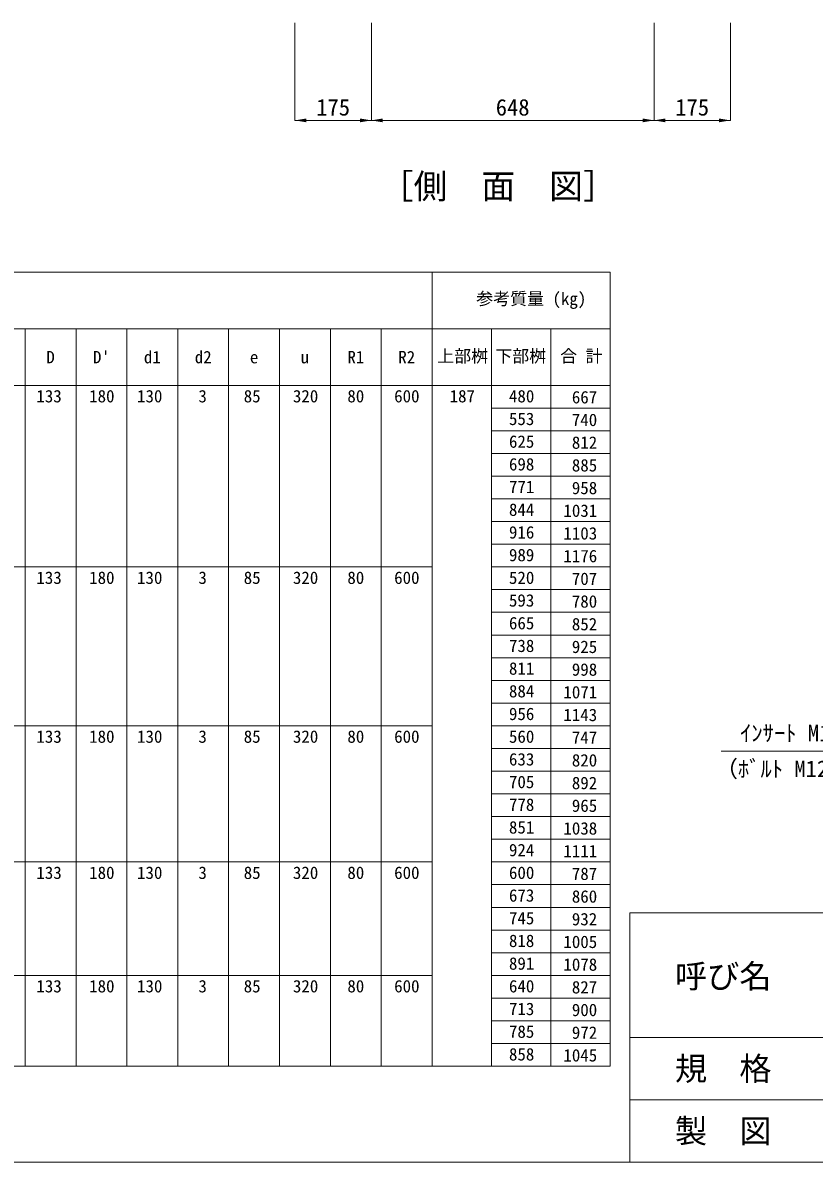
# Model space of a CAD drawing. Units: millimetres at full size. Extents: x 50430 to 75195, y 24892 to 47415.
# Drawn here: x 68870 to 70684, y 33119 to 35730 of the extents above; entities that cross this region are included whole.
import ezdxf
from ezdxf.enums import TextEntityAlignment as Align

# ---------------------------------------------------------------- set-up
doc = ezdxf.new("R2010")
doc.units = ezdxf.units.MM
doc.header["$LTSCALE"] = 30
doc.linetypes.add('DOTTED', pattern=[1.75, 0.25, -1.5])
for name, color, linetype, lineweight in [('0_2', 7, 'Continuous', 20), ('_0-0_', 7, 'Continuous', 20), ('_0-1_', 7, 'Continuous', 20), ('ADD_LINE', 7, 'DOTTED', 20), ('寸法線', 7, 'Continuous', 9), ('枠', 5, 'Continuous', 5)]:
    doc.layers.add(name, color=color, linetype=linetype, lineweight=lineweight)
doc.styles.add('ＭＳ ゴシック', font='')
doc.styles.get('ＭＳ ゴシック').set_extended_font_data('MS Gothic')

# ---------------------------------------------------------------- blocks, each defined once
blk = doc.blocks.new('filled_arrow')
at = {"color": 0, "linetype": 'Continuous', "lineweight": -2}
blk.add_solid([(7.5, 1.25), (0, 0), (7.5, -1.25)], dxfattribs=at)

msp = doc.modelspace()

# ---------------------------------------------------------------- linework, layer by layer
at = {"layer": '_0-0_'}
for p, q in [((68875.4, 35028.78), (68875.4, 33339.2)), ((68992.04, 35028.78), (68992.04, 34483.18)), ((69575.23, 35028.78), (69575.23, 34483.18)), ((69944.59, 35028.78), (69944.59, 33339.2)), ((70080.67, 35028.78), (70080.67, 33339.2)), ((68992.04, 34483.18), (68992.04, 34119.18)), ((69575.23, 34483.18), (69575.23, 34119.18)), ((68992.04, 34119.18), (68992.04, 33807.19)), ((69575.23, 34119.18), (69575.23, 33807.19)), ((68992.04, 33807.19), (68992.04, 33547.19)), ((69575.23, 33807.19), (69575.23, 33547.19)), ((68992.04, 33547.2), (68992.04, 33339.2)), ((69575.23, 33547.2), (69575.23, 33339.2))]:
    msp.add_line(p, q, dxfattribs=at)
at = {"layer": '_0-1_'}
for p, q in [((70216.75, 35158.38), (66983.47, 35158.38)), ((69808.51, 35158.38), (69808.51, 33339.2)), ((70216.75, 35158.38), (70216.75, 33339.2)), ((67359.2, 35028.78), (70216.75, 35028.78)), ((69108.67, 35028.78), (69108.67, 34483.18)), ((69225.31, 35028.78), (69225.31, 34483.18)), ((69341.95, 35028.78), (69341.95, 34483.18)), ((69458.59, 35028.78), (69458.59, 34483.18)), ((69691.87, 35028.78), (69691.87, 34483.18)), ((70216.75, 34899.18), (66983.47, 34899.18)), ((69944.59, 34847.18), (70216.75, 34847.18)), ((69944.59, 34795.18), (70216.75, 34795.18)), ((69944.59, 34743.18), (70216.75, 34743.18)), ((69944.59, 34691.18), (70216.75, 34691.18)), ((69944.59, 34639.18), (70216.75, 34639.18)), ((69944.59, 34587.18), (70216.75, 34587.18)), ((69944.59, 34535.18), (70216.75, 34535.18)), ((67592.48, 34483.18), (69808.51, 34483.18)), ((69108.67, 34483.18), (69108.67, 34119.18)), ((69225.31, 34483.18), (69225.31, 34119.18)), ((69341.95, 34483.18), (69341.95, 34119.18)), ((69458.59, 34483.18), (69458.59, 34119.18)), ((69691.87, 34483.18), (69691.87, 34119.18)), ((69944.59, 34483.18), (70216.75, 34483.18)), ((69944.59, 34431.18), (70216.75, 34431.18)), ((69944.59, 34379.18), (70216.75, 34379.18)), ((69944.59, 34327.18), (70216.75, 34327.18)), ((69944.59, 34275.18), (70216.75, 34275.18)), ((69944.59, 34223.18), (70216.75, 34223.18)), ((69944.59, 34171.18), (70216.75, 34171.18)), ((67592.48, 34119.18), (69808.51, 34119.18)), ((69108.67, 34119.18), (69108.67, 33807.19)), ((69225.31, 34119.18), (69225.31, 33807.19)), ((69341.95, 34119.18), (69341.95, 33807.19)), ((69458.59, 34119.18), (69458.59, 33807.19)), ((69691.87, 34119.18), (69691.87, 33807.19)), ((69944.59, 34119.18), (70216.75, 34119.18)), ((69944.59, 34067.18), (70216.75, 34067.18)), ((69944.59, 34015.18), (70216.75, 34015.18)), ((69944.59, 33963.18), (70216.75, 33963.18)), ((69944.59, 33911.18), (70216.75, 33911.18)), ((69944.59, 33859.18), (70216.75, 33859.18)), ((67592.48, 33807.19), (69808.51, 33807.19)), ((69108.67, 33807.19), (69108.67, 33547.19)), ((69225.31, 33807.19), (69225.31, 33547.19)), ((69341.95, 33807.19), (69341.95, 33547.19)), ((69458.59, 33807.19), (69458.59, 33547.19)), ((69691.87, 33807.19), (69691.87, 33547.19)), ((69944.59, 33807.19), (70216.75, 33807.19)), ((69944.59, 33755.19), (70216.75, 33755.19)), ((69944.59, 33703.19), (70216.75, 33703.19)), ((69944.59, 33651.19), (70216.75, 33651.19)), ((69944.59, 33599.19), (70216.75, 33599.19)), ((67592.48, 33547.2), (69808.51, 33547.2)), ((69108.67, 33547.2), (69108.67, 33339.2)), ((69225.31, 33547.2), (69225.31, 33339.2)), ((69341.95, 33547.2), (69341.95, 33339.2)), ((69458.59, 33547.2), (69458.59, 33339.2)), ((69691.87, 33547.2), (69691.87, 33339.2)), ((69944.59, 33547.2), (70216.75, 33547.2)), ((69944.59, 33495.2), (70216.75, 33495.2)), ((69944.59, 33443.2), (70216.75, 33443.2)), ((69944.59, 33391.2), (70216.75, 33391.2)), ((70216.75, 33339.2), (66983.47, 33339.2))]:
    msp.add_line(p, q, dxfattribs=at)
at = {"layer": 'ADD_LINE'}
msp.add_line((67118.95, 34899.18), (69983.46, 34899.18), dxfattribs=at)
at = {"layer": '寸法線'}
for p, q in [((69494.04, 35730.04), (69494.04, 35506.42)), ((69669.04, 35730.04), (69669.04, 35506.42)), ((69669.04, 35730.04), (69669.04, 35506.42)), ((70317.04, 35730.04), (70317.04, 35506.42)), ((70317.04, 35730.04), (70317.04, 35506.42)), ((70492.04, 35730.04), (70492.04, 35506.42)), ((69494.04, 35506.42), (69669.04, 35506.42)), ((69669.04, 35506.42), (70317.04, 35506.42)), ((70317.04, 35506.42), (70492.04, 35506.42))]:
    msp.add_line(p, q, dxfattribs=at)
msp.add_lwpolyline([(70939, 34175.29), (70923.83, 34154.17), (70856.89, 34060.98), (70470.78, 34060.98)], dxfattribs=at)
at = {"layer": '枠', "lineweight": 20}
for p, q in [((73003.72, 33690.62), (70261.43, 33690.62)), ((70261.43, 33119.19), (70261.43, 33690.62)), ((72146.57, 33404.91), (70261.43, 33404.91)), ((72146.57, 33262.05), (70261.43, 33262.05))]:
    msp.add_line(p, q, dxfattribs=at)
at = {"layer": '枠', "lineweight": 13}
msp.add_line((65003.72, 33119.19), (73003.72, 33119.19), dxfattribs=at)

# ---------------------------------------------------------------- block references
at = {"layer": '寸法線', "xscale": 3.47, "yscale": 3.47}
for p in [(69494.04, 35506.42), (69669.04, 35506.42), (70317.04, 35506.42)]:
    msp.add_blockref('filled_arrow', p, dxfattribs=at)
at = {"layer": '寸法線', "xscale": 3.47, "yscale": 3.47, "rotation": 180}
for p in [(69669.04, 35506.42), (70317.04, 35506.42), (70492.04, 35506.42)]:
    msp.add_blockref('filled_arrow', p, dxfattribs=at)

# ---------------------------------------------------------------- texts
at = {"layer": '0_2', "style": 'ＭＳ ゴシック'}
for s, height, p in [('［側\u3000面\u3000図］', 56.96, (69688.15, 35309.85)), ('参考質量 (kg)', 28.48, (69909.51, 35075.14)), ('上部桝', 28.48, (69820.13, 34943.66)), ('下部桝', 28.48, (69953.14, 34943.66)), ('合 計', 28.48, (70101.83, 34943.66)), ('133', 28.48, (68901.22, 34851.7)), ('180', 28.48, (69022.23, 34851.7)), ('130', 28.48, (69131.96, 34851.7)), ('3', 28.48, (69272.62, 34851.7)), ('85', 28.48, (69376.49, 34851.7)), ('320', 28.48, (69489.26, 34851.7)), ('80', 28.48, (69614.04, 34851.7)), ('600', 28.48, (69721.39, 34851.7)), ('187', 28.48, (69848.53, 34851.7)), ('480', 28.48, (69984.5, 34851.7)), ('553', 28.48, (69984.5, 34799.7)), ('625', 28.48, (69984.5, 34747.7)), ('698', 28.48, (69984.5, 34695.7)), ('771', 28.48, (69984.5, 34643.7)), ('844', 28.48, (69984.5, 34591.7)), ('916', 28.48, (69984.5, 34539.71)), ('989', 28.48, (69984.5, 34487.71)), ('133', 28.48, (68901.22, 34435.71)), ('180', 28.48, (69022.23, 34435.71)), ('130', 28.48, (69131.96, 34435.71)), ('3', 28.48, (69272.62, 34435.71)), ('85', 28.48, (69376.49, 34435.71)), ('320', 28.48, (69489.26, 34435.71)), ('80', 28.48, (69614.04, 34435.71)), ('600', 28.48, (69721.39, 34435.71)), ('520', 28.48, (69984.5, 34435.7)), ('593', 28.48, (69984.5, 34383.71)), ('665', 28.48, (69984.5, 34331.71)), ('738', 28.48, (69984.5, 34279.71)), ('811', 28.48, (69984.5, 34227.71)), ('884', 28.48, (69984.5, 34175.71)), ('956', 28.48, (69984.5, 34123.71)), ('133', 28.48, (68901.22, 34071.71)), ('180', 28.48, (69022.23, 34071.71)), ('130', 28.48, (69131.96, 34071.71)), ('3', 28.48, (69272.62, 34071.71)), ('85', 28.48, (69376.49, 34071.71)), ('320', 28.48, (69489.26, 34071.71)), ('80', 28.48, (69614.04, 34071.71)), ('600', 28.48, (69721.39, 34071.71)), ('560', 28.48, (69984.5, 34071.71)), ('ｲﾝｻｰﾄ M12-30', 37.98, (70514.24, 34072.08)), ('633', 28.48, (69984.5, 34019.71)), ('（ﾎﾞﾙﾄ M12×25）', 37.98, (70457.5, 33990.23)), ('705', 28.48, (69984.5, 33967.7)), ('778', 28.48, (69984.5, 33915.71)), ('851', 28.48, (69984.5, 33863.71)), ('924', 28.48, (69984.5, 33811.71)), ('133', 28.48, (68901.22, 33759.72)), ('180', 28.48, (69022.23, 33759.72)), ('130', 28.48, (69131.96, 33759.72)), ('3', 28.48, (69272.62, 33759.72)), ('85', 28.48, (69376.49, 33759.72)), ('320', 28.48, (69489.26, 33759.72)), ('80', 28.48, (69614.04, 33759.72)), ('600', 28.48, (69721.39, 33759.72)), ('600', 28.48, (69984.5, 33759.71)), ('673', 28.48, (69984.5, 33707.71)), ('745', 28.48, (69984.5, 33655.71)), ('818', 28.48, (69984.5, 33603.71)), ('891', 28.48, (69984.5, 33551.72)), ('133', 28.48, (68901.22, 33499.73)), ('180', 28.48, (69022.23, 33499.73)), ('130', 28.48, (69131.96, 33499.73)), ('3', 28.48, (69272.62, 33499.73)), ('85', 28.48, (69376.49, 33499.73)), ('320', 28.48, (69489.26, 33499.73)), ('80', 28.48, (69614.04, 33499.73)), ('600', 28.48, (69721.39, 33499.73)), ('640', 28.48, (69984.5, 33499.72)), ('713', 28.48, (69984.5, 33447.72)), ('785', 28.48, (69984.5, 33395.72)), ('858', 28.48, (69984.5, 33343.72))]:
    msp.add_text(s, height=height, dxfattribs=at).set_placement(p, align=Align.BOTTOM_LEFT)
for s, height, p in [('D', 28.48, (68933.72, 34963.98)), ("D'", 28.48, (69050.36, 34963.98)), ('d1', 28.48, (69166.99, 34963.98)), ('d2', 28.48, (69283.63, 34963.98)), ('e', 28.48, (69400.27, 34963.98)), ('u', 28.48, (69516.91, 34963.98)), ('R1', 28.48, (69633.55, 34963.98)), ('R2', 28.48, (69750.19, 34963.98)), ('呼び名', 54.12, (70475.71, 33545.44)), ('規\u3000格', 54.12, (70475.71, 33333.48)), ('製\u3000図', 54.12, (70475.71, 33190.62))]:
    msp.add_text(s, height=height, dxfattribs=at).set_placement(p, align=Align.MIDDLE_CENTER)
for s, p in [('667', (70186.78, 34872.17)), ('740', (70186.78, 34820.17)), ('812', (70186.78, 34768.17)), ('885', (70186.78, 34716.17)), ('958', (70186.78, 34664.17)), ('1031', (70186.78, 34612.17)), ('1103', (70186.78, 34560.17)), ('1176', (70186.78, 34508.17)), ('707', (70186.78, 34456.17)), ('780', (70186.78, 34404.17)), ('852', (70186.78, 34352.17)), ('925', (70186.78, 34300.17)), ('998', (70186.78, 34248.17)), ('1071', (70186.78, 34196.17)), ('1143', (70186.78, 34144.17)), ('747', (70186.78, 34092.17)), ('820', (70186.78, 34040.17)), ('892', (70186.78, 33988.17)), ('965', (70186.78, 33936.17)), ('1038', (70186.78, 33884.17)), ('1111', (70186.78, 33832.17)), ('787', (70186.78, 33780.17)), ('860', (70186.78, 33728.17)), ('932', (70186.78, 33676.17)), ('1005', (70186.78, 33624.17)), ('1078', (70186.78, 33572.18)), ('827', (70186.78, 33520.18)), ('900', (70186.78, 33468.18)), ('972', (70186.78, 33416.18)), ('1045', (70186.78, 33364.18))]:
    msp.add_text(s, height=28.48, dxfattribs=at).set_placement(p, align=Align.MIDDLE_RIGHT)
at = {"layer": '寸法線', "style": 'ＭＳ ゴシック'}
for s, p in [('175', (69581.54, 35536.42)), ('648', (69993.04, 35536.42)), ('175', (70404.54, 35536.42))]:
    msp.add_text(s, height=37.98, dxfattribs=at).set_placement(p, align=Align.MIDDLE_CENTER)

doc.saveas('drawing.dxf')
